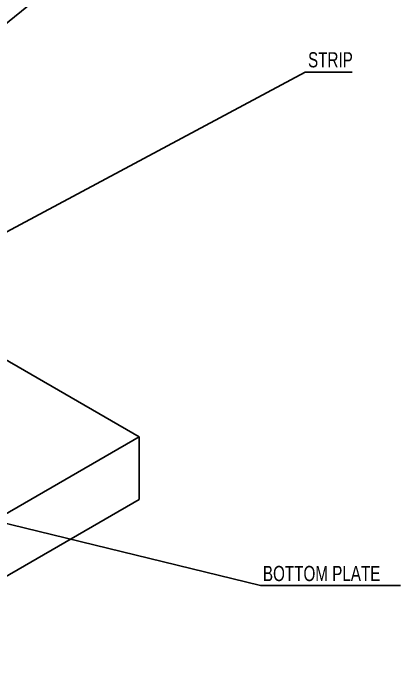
# Model space of a CAD drawing. Header units: millimetres. Extents: x 15 to 1274, y -314 to 292.
# Drawn here: x 212 to 279.5, y 102 to 219.4 of the extents above; entities that cross this region are included whole.
import ezdxf

# ---------------------------------------------------------------- set-up
doc = ezdxf.new("R2010")
doc.units = ezdxf.units.MM
doc.layers.add('BOLD', color=7, linetype='Continuous', lineweight=25)
doc.styles.add('SLDTEXTSTYLE0', font='TXT', dxfattribs={"width": 0.75})
doc.dimstyles.new('SLDDIMSTYLE0', dxfattribs={"dimtxt": 0.18, "dimasz": 0.651282, "dimexe": 0, "dimexo": 0.0625, "dimgap": 0, "dimtad": 0, "dimtih": 1, "dimtoh": 1, "dimdec": 0, "dimrnd": 1e-09, "dimzin": 0, "dimdsep": 46, "dimtxsty": 'Standard', "dimblk1": 'DOT', "dimblk2": 'DOT', "dimsah": 1, "dimcen": 0.09, "dimadec": 0, "dimazin": 0, "dimtfac": 0.651282, "dimtdec": 0, "dimtofl": 0, "dimtmove": 0, "dimatfit": 3, "dimldrblk": 'DOT', "dimfxl": 1, "dimfrac": 2, "dimtolj": 1, "dimtzin": 0, "dimarcsym": 0})

# ---------------------------------------------------------------- blocks, each defined once
blk = doc.blocks.new('_Dot')
at = {"color": 0, "linetype": 'ByBlock', "lineweight": -2}
blk.add_line((-0.5, 0), (-1, 0), dxfattribs=at)
at = {"color": 0, "linetype": 'ByBlock', "const_width": 0.5}
blk.add_lwpolyline([(-0.25, 0, 1), (0.25, 0, 1)], format="xyb", close=True, dxfattribs=at)
blk = doc.blocks.new('SW_NOTE_0_9')
at = {"layer": 'BOLD', "color": 0}
blk.add_line((24.41, 0), (0, 0), dxfattribs=at)
at = {"layer": 'BOLD', "color": 0, "insert": (0.4, 3.44), "char_height": 2.6458, "attachment_point": 1, "style": 'SLDTEXTSTYLE0'}
blk.add_mtext('BOTTOM PLATE', dxfattribs=at)
blk = doc.blocks.new('SW_NOTE_0_10')
at = {"layer": 'BOLD', "color": 0}
blk.add_line((8.18, 0), (0, 0), dxfattribs=at)
at = {"layer": 'BOLD', "color": 0, "insert": (0.48, 3.5), "char_height": 2.646, "attachment_point": 1, "style": 'SLDTEXTSTYLE0'}
blk.add_mtext('STRIP', dxfattribs=at)

msp = doc.modelspace()

# ---------------------------------------------------------------- linework, layer by layer
at = {"color": 7, "linetype": 'Continuous', "lineweight": 25}
for p, q in [((233.967, 145.496), (205.256, 162.071)), ((233.967, 145.496), (177.399, 112.84)), ((233.967, 134.609), (233.967, 145.496)), ((177.399, 101.953), (233.967, 134.609))]:
    msp.add_line(p, q, dxfattribs=at)

# ---------------------------------------------------------------- block references
at = {"layer": 'BOLD'}
for name, p in [('SW_NOTE_0_10', (262.921, 209.129)), ('SW_NOTE_0_9', (255.133, 119.56))]:
    msp.add_blockref(name, p, dxfattribs=at)

# ---------------------------------------------------------------- leaders
for points in [[(196.72, 206.225), (245.119, 245.568)], [(198.695, 174.801), (262.921, 209.129)], [(197.501, 133.6), (255.133, 119.56)]]:
    msp.add_leader(points, dimstyle='SLDDIMSTYLE0', dxfattribs=at)

doc.saveas('drawing.dxf')
